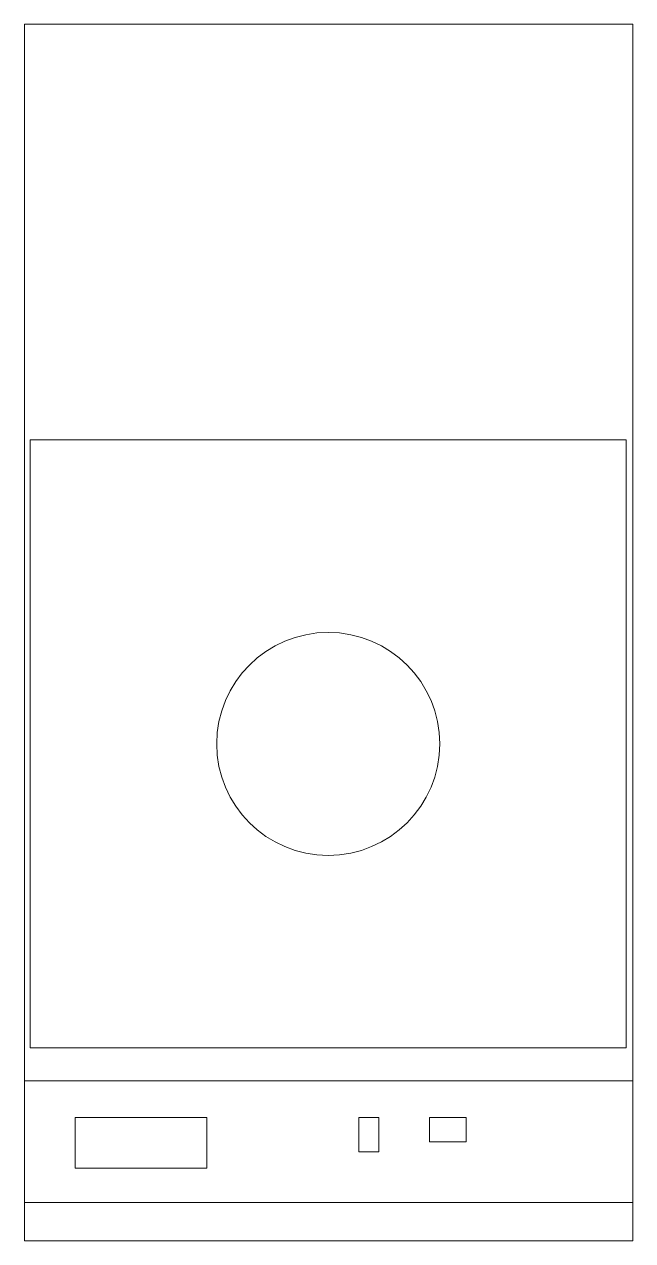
# Model space of a CAD drawing. Header units: millimetres. Extents: x 1 to 301, y -2 to 598.
import ezdxf

# ---------------------------------------------------------------- set-up
doc = ezdxf.new("R2010")
doc.units = ezdxf.units.MM

msp = doc.modelspace()

# ---------------------------------------------------------------- linework, layer by layer
at = {"color": 7, "linetype": 'Continuous', "lineweight": 15}
for p, q in [((301.02, 598.1), (1.02, 598.1)), ((1.02, 598.1), (1.02, 76.93)), ((301.02, 76.93), (301.02, 598.1)), ((297.89, 393.15), (3.89, 393.15)), ((3.89, 393.15), (3.89, 93.15)), ((297.89, 93.15), (297.89, 393.15)), ((3.89, 93.15), (297.89, 93.15)), ((301.02, 76.93), (1.02, 76.93)), ((1.02, 76.93), (1.02, 16.93)), ((301.02, 16.93), (301.02, 76.93)), ((91.02, 58.93), (26.02, 58.93)), ((26.02, 58.93), (26.02, 33.93)), ((91.02, 33.93), (91.02, 58.93)), ((175.9, 58.93), (165.9, 58.93)), ((165.9, 58.93), (165.9, 41.93)), ((175.9, 41.93), (175.9, 58.93)), ((218.9, 58.93), (200.9, 58.93)), ((200.9, 58.93), (200.9, 46.93)), ((218.9, 46.93), (218.9, 58.93)), ((200.9, 46.93), (218.9, 46.93)), ((165.9, 41.93), (175.9, 41.93)), ((26.02, 33.93), (91.02, 33.93)), ((1.02, 16.93), (301.02, 16.93)), ((1.02, 16.93), (1.02, -1.9)), ((301.02, -1.9), (301.02, 16.93)), ((1.02, -1.9), (301.02, -1.9))]:
    msp.add_line(p, q, dxfattribs=at)
msp.add_circle((150.89, 243.15), 55, dxfattribs=at)

doc.saveas('drawing.dxf')
